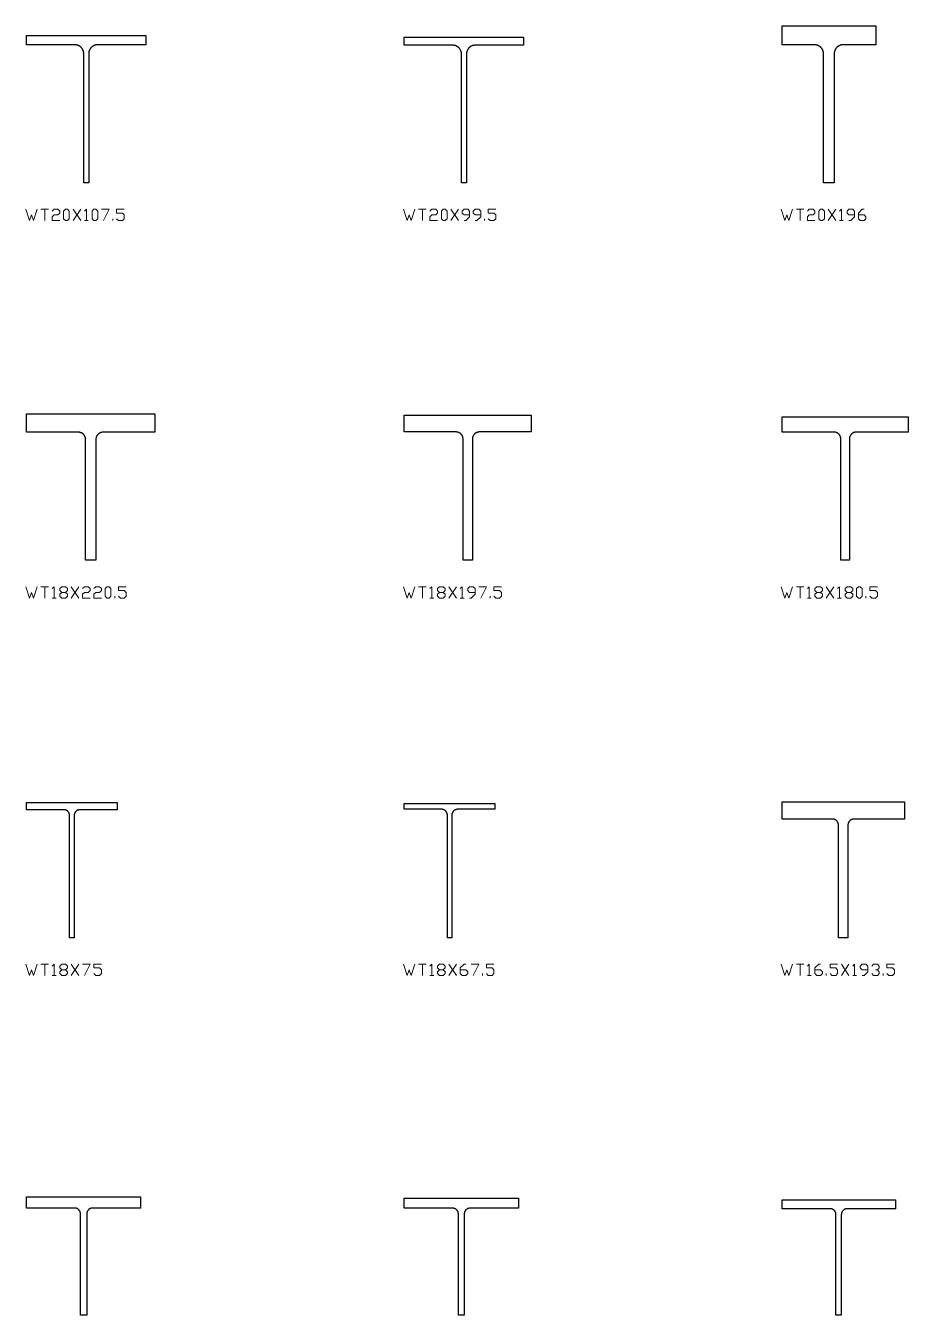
# Model space of a CAD drawing. Header units: inches. Extents: x 0 to 967, y -705 to 22.
# Drawn here: x 849.9 to 966.7, y -150 to 20.8 of the extents above; entities that cross this region are included whole.
import ezdxf

# ---------------------------------------------------------------- set-up
doc = ezdxf.new("R2010")
doc.units = ezdxf.units.IN
doc.header["$MEASUREMENT"] = 0
doc.layers.add('AISC_STEEL', color=7, linetype='Continuous')

msp = doc.modelspace()

# ---------------------------------------------------------------- linework, layer by layer
at = {"color": 3, "lineweight": 0}
for p, q in [((851.91, -3.5), (852.91, -3.5)), ((852.41, -3.5), (852.41, -5.01)), ((856.16, -5.01), (857.17, -3.5)), ((856.16, -3.5), (857.17, -5.01)), ((857.67, -5.01), (858.17, -5.01)), ((861.42, -5.01), (861.42, -4.76)), ((901.9, -3.5), (902.9, -3.5)), ((902.4, -3.5), (902.4, -5.01)), ((906.16, -5.01), (907.16, -3.5)), ((906.16, -3.5), (907.16, -5.01)), ((910.62, -5.01), (910.62, -4.76)), ((951.9, -3.5), (952.9, -3.5)), ((952.4, -3.5), (952.4, -5.01)), ((956.1, -5.01), (957.11, -3.5)), ((956.1, -3.5), (957.11, -5.01)), ((957.61, -5.01), (958.11, -5.01)), ((851.91, -53.5), (852.91, -53.5)), ((852.41, -53.5), (852.41, -55)), ((854.66, -54.25), (855.16, -54.25)), ((855.91, -55), (856.91, -53.5)), ((855.91, -53.5), (856.91, -55)), ((901.9, -53.5), (902.9, -53.5)), ((902.4, -53.5), (902.4, -55)), ((904.66, -54.25), (905.16, -54.25)), ((905.91, -55), (906.91, -53.5)), ((905.91, -53.5), (906.91, -55)), ((951.9, -53.5), (952.9, -53.5)), ((952.4, -53.5), (952.4, -55)), ((954.6, -54.25), (955.1, -54.25)), ((955.85, -55), (956.86, -53.5)), ((955.85, -53.5), (956.86, -55)), ((958.61, -54.25), (959.11, -54.25)), ((853.41, -55), (853.91, -55)), ((861.67, -55), (861.67, -54.75)), ((903.4, -55), (903.9, -55)), ((907.41, -55), (907.91, -55)), ((911.37, -55), (911.37, -54.75)), ((953.35, -55), (953.85, -55)), ((957.36, -55), (957.86, -55)), ((961.11, -55), (961.11, -54.75)), ((851.91, -103.49), (852.91, -103.49)), ((852.41, -103.49), (852.41, -105)), ((855.91, -105), (856.91, -103.49)), ((855.91, -103.49), (856.91, -105)), ((901.9, -103.49), (902.9, -103.49)), ((902.4, -103.49), (902.4, -105)), ((905.91, -105), (906.91, -103.49)), ((905.91, -103.49), (906.91, -105)), ((951.9, -103.49), (952.9, -103.49)), ((952.4, -103.49), (952.4, -105)), ((957.86, -105), (958.86, -103.49)), ((957.86, -103.49), (958.86, -105)), ((853.41, -105), (853.91, -105)), ((854.66, -104.25), (855.16, -104.25)), ((903.4, -105), (903.9, -105)), ((904.66, -104.25), (905.16, -104.25)), ((910.37, -105), (910.37, -104.75)), ((953.35, -105), (953.85, -105)), ((955.85, -105), (955.85, -104.75)), ((959.36, -105), (959.86, -105)), ((963.37, -105), (963.37, -104.75))]:
    msp.add_line(p, q, dxfattribs=at)
for points in [[(849.9, -3.5), (850.4, -5.01), (850.65, -4.25), (850.9, -5.01), (851.4, -3.5)], [(853.41, -3.75), (853.66, -3.5), (854.16, -3.5), (854.41, -3.75), (854.41, -4), (854.16, -4.25), (853.66, -4.25), (853.41, -4.51), (853.41, -5.01), (854.41, -5.01)], [(857.67, -3.75), (857.92, -3.5), (857.92, -5.01)], [(859.92, -3.5), (860.92, -3.5), (860.17, -5.01)], [(861.92, -4.76), (862.18, -5.01), (862.68, -5.01), (862.93, -4.76), (862.93, -4.25), (862.68, -4), (861.92, -4), (861.92, -3.5), (862.93, -3.5)], [(899.9, -3.5), (900.4, -5.01), (900.65, -4.25), (900.9, -5.01), (901.4, -3.5)], [(903.4, -3.75), (903.65, -3.5), (904.16, -3.5), (904.41, -3.75), (904.41, -4), (904.16, -4.25), (903.65, -4.25), (903.4, -4.51), (903.4, -5.01), (904.41, -5.01)], [(907.91, -5.01), (908.16, -5.01), (908.61, -4.51), (908.61, -3.75), (908.41, -3.5), (907.91, -3.5), (907.66, -3.75), (907.66, -4), (907.91, -4.25), (908.61, -4.25)], [(909.37, -5.01), (909.62, -5.01), (910.12, -4.51), (910.12, -3.75), (909.87, -3.5), (909.37, -3.5), (909.11, -3.75), (909.11, -4), (909.37, -4.25), (910.12, -4.25)], [(911.12, -4.76), (911.37, -5.01), (911.87, -5.01), (912.12, -4.76), (912.12, -4.25), (911.87, -4), (911.12, -4), (911.12, -3.5), (912.12, -3.5)], [(949.89, -3.5), (950.39, -5.01), (950.64, -4.25), (950.89, -5.01), (951.4, -3.5)], [(953.35, -3.75), (953.6, -3.5), (954.1, -3.5), (954.35, -3.75), (954.35, -4), (954.1, -4.25), (953.6, -4.25), (953.35, -4.51), (953.35, -5.01), (954.35, -5.01)], [(957.61, -3.75), (957.86, -3.5), (957.86, -5.01)], [(958.86, -5.01), (959.11, -5.01), (959.61, -4.51), (959.61, -3.75), (959.36, -3.5), (958.86, -3.5), (958.61, -3.75), (958.61, -4), (958.86, -4.25), (959.61, -4.25)], [(960.11, -4.25), (960.86, -4.25), (961.11, -4.51), (961.11, -4.76), (960.86, -5.01), (960.36, -5.01), (960.11, -4.76), (960.11, -4), (960.61, -3.5), (960.86, -3.5)], [(849.9, -53.5), (850.4, -55), (850.65, -54.25), (850.9, -55), (851.4, -53.5)], [(853.41, -53.75), (853.66, -53.5), (853.66, -55)], [(857.42, -53.75), (857.67, -53.5), (858.17, -53.5), (858.42, -53.75), (858.42, -54), (858.17, -54.25), (857.67, -54.25), (857.42, -54.5), (857.42, -55), (858.42, -55)], [(858.92, -53.75), (859.17, -53.5), (859.67, -53.5), (859.92, -53.75), (859.92, -54), (859.67, -54.25), (859.17, -54.25), (858.92, -54.5), (858.92, -55), (859.92, -55)], [(862.18, -54.75), (862.43, -55), (862.93, -55), (863.18, -54.75), (863.18, -54.25), (862.93, -54), (862.18, -54), (862.18, -53.5), (863.18, -53.5)], [(899.9, -53.5), (900.4, -55), (900.65, -54.25), (900.9, -55), (901.4, -53.5)], [(903.4, -53.75), (903.65, -53.5), (903.65, -55)], [(907.41, -53.75), (907.66, -53.5), (907.66, -55)], [(908.61, -55), (908.86, -55), (909.37, -54.5), (909.37, -53.75), (909.11, -53.5), (908.61, -53.5), (908.41, -53.75), (908.41, -54), (908.61, -54.25), (909.37, -54.25)], [(909.87, -53.5), (910.87, -53.5), (910.12, -55)], [(911.87, -54.75), (912.12, -55), (912.62, -55), (912.87, -54.75), (912.87, -54.25), (912.62, -54), (911.87, -54), (911.87, -53.5), (912.87, -53.5)], [(949.89, -53.5), (950.39, -55), (950.64, -54.25), (950.89, -55), (951.4, -53.5)], [(953.35, -53.75), (953.6, -53.5), (953.6, -55)], [(957.36, -53.75), (957.61, -53.5), (957.61, -55)], [(961.62, -54.75), (961.87, -55), (962.37, -55), (962.62, -54.75), (962.62, -54.25), (962.37, -54), (961.62, -54), (961.62, -53.5), (962.62, -53.5)], [(849.9, -103.49), (850.4, -105), (850.65, -104.25), (850.9, -105), (851.4, -103.49)], [(853.41, -103.75), (853.66, -103.49), (853.66, -105)], [(857.42, -103.49), (858.42, -103.49), (857.67, -105)], [(858.92, -104.75), (859.17, -105), (859.67, -105), (859.92, -104.75), (859.92, -104.25), (859.67, -104), (858.92, -104), (858.92, -103.49), (859.92, -103.49)], [(899.9, -103.49), (900.4, -105), (900.65, -104.25), (900.9, -105), (901.4, -103.49)], [(903.4, -103.75), (903.65, -103.49), (903.65, -105)], [(907.41, -104.25), (908.16, -104.25), (908.41, -104.5), (908.41, -104.75), (908.16, -105), (907.66, -105), (907.41, -104.75), (907.41, -104), (907.91, -103.49), (908.16, -103.49)], [(908.86, -103.49), (909.87, -103.49), (909.11, -105)], [(910.87, -104.75), (911.12, -105), (911.62, -105), (911.87, -104.75), (911.87, -104.25), (911.62, -104), (910.87, -104), (910.87, -103.49), (911.87, -103.49)], [(949.89, -103.49), (950.39, -105), (950.64, -104.25), (950.89, -105), (951.4, -103.49)], [(953.35, -103.75), (953.6, -103.49), (953.6, -105)], [(954.35, -104.25), (955.1, -104.25), (955.35, -104.5), (955.35, -104.75), (955.1, -105), (954.6, -105), (954.35, -104.75), (954.35, -104), (954.85, -103.49), (955.1, -103.49)], [(956.36, -104.75), (956.61, -105), (957.11, -105), (957.36, -104.75), (957.36, -104.25), (957.11, -104), (956.36, -104), (956.36, -103.49), (957.36, -103.49)], [(959.36, -103.75), (959.61, -103.49), (959.61, -105)], [(960.61, -105), (960.86, -105), (961.36, -104.5), (961.36, -103.75), (961.11, -103.49), (960.61, -103.49), (960.36, -103.75), (960.36, -104), (960.61, -104.25), (961.36, -104.25)], [(961.87, -103.75), (962.12, -103.49), (962.62, -103.49), (962.87, -103.75), (962.87, -104), (962.62, -104.25)], [(963.87, -104.75), (964.12, -105), (964.62, -105), (964.87, -104.75), (964.87, -104.25), (964.62, -104), (963.87, -104), (963.87, -103.49), (964.87, -103.49)], [(962.37, -104.25), (962.62, -104.25), (962.87, -104.5), (962.87, -104.75), (962.62, -105), (962.12, -105), (961.87, -104.75)]]:
    msp.add_lwpolyline(points, dxfattribs=at)
for points in [[(855.16, -5.01), (855.16, -5.01), (855.41, -5.01), (855.66, -4.76), (855.66, -3.75), (855.41, -3.5), (855.16, -3.5), (854.91, -3.75), (854.91, -4.76)], [(858.92, -5.01), (858.92, -5.01), (859.17, -5.01), (859.42, -4.76), (859.42, -3.75), (859.17, -3.5), (858.92, -3.5), (858.67, -3.75), (858.67, -4.76)], [(905.16, -5.01), (905.16, -5.01), (905.41, -5.01), (905.66, -4.76), (905.66, -3.75), (905.41, -3.5), (905.16, -3.5), (904.91, -3.75), (904.91, -4.76)], [(955.1, -5.01), (955.1, -5.01), (955.35, -5.01), (955.6, -4.76), (955.6, -3.75), (955.35, -3.5), (955.1, -3.5), (954.85, -3.75), (954.85, -4.76)], [(855.16, -54.25), (855.41, -54.5), (855.41, -54.75), (855.16, -55), (854.66, -55), (854.41, -54.75), (854.41, -54.5), (854.66, -54.25), (854.41, -54), (854.41, -53.75), (854.66, -53.5), (855.16, -53.5), (855.41, -53.75), (855.41, -54)], [(860.67, -55), (860.67, -55), (860.92, -55), (861.17, -54.75), (861.17, -53.75), (860.92, -53.5), (860.67, -53.5), (860.42, -53.75), (860.42, -54.75)], [(905.16, -54.25), (905.41, -54.5), (905.41, -54.75), (905.16, -55), (904.66, -55), (904.41, -54.75), (904.41, -54.5), (904.66, -54.25), (904.41, -54), (904.41, -53.75), (904.66, -53.5), (905.16, -53.5), (905.41, -53.75), (905.41, -54)], [(955.1, -54.25), (955.35, -54.5), (955.35, -54.75), (955.1, -55), (954.6, -55), (954.35, -54.75), (954.35, -54.5), (954.6, -54.25), (954.35, -54), (954.35, -53.75), (954.6, -53.5), (955.1, -53.5), (955.35, -53.75), (955.35, -54)], [(959.11, -54.25), (959.36, -54.5), (959.36, -54.75), (959.11, -55), (958.61, -55), (958.36, -54.75), (958.36, -54.5), (958.61, -54.25), (958.36, -54), (958.36, -53.75), (958.61, -53.5), (959.11, -53.5), (959.36, -53.75), (959.36, -54)], [(960.11, -55), (960.11, -55), (960.36, -55), (960.61, -54.75), (960.61, -53.75), (960.36, -53.5), (960.11, -53.5), (959.86, -53.75), (959.86, -54.75)], [(855.16, -104.25), (855.41, -104.5), (855.41, -104.75), (855.16, -105), (854.66, -105), (854.41, -104.75), (854.41, -104.5), (854.66, -104.25), (854.41, -104), (854.41, -103.75), (854.66, -103.49), (855.16, -103.49), (855.41, -103.75), (855.41, -104)], [(905.16, -104.25), (905.41, -104.5), (905.41, -104.75), (905.16, -105), (904.66, -105), (904.41, -104.75), (904.41, -104.5), (904.66, -104.25), (904.41, -104), (904.41, -103.75), (904.66, -103.49), (905.16, -103.49), (905.41, -103.75), (905.41, -104)]]:
    msp.add_lwpolyline(points, close=True, dxfattribs=at)
at = {"layer": 'AISC_STEEL'}
for points in [[(962.4, 20.8), (962.4, 18.28), (958.09, 18.28), (958.06, 18.28), (958.03, 18.28), (958, 18.28), (957.97, 18.27), (957.94, 18.27), (957.91, 18.27), (957.88, 18.26), (957.85, 18.26), (957.82, 18.25), (957.79, 18.24), (957.77, 18.23), (957.74, 18.23), (957.71, 18.22), (957.68, 18.21), (957.65, 18.2), (957.62, 18.18), (957.6, 18.17), (957.57, 18.16), (957.54, 18.15), (957.52, 18.13), (957.49, 18.12), (957.47, 18.1), (957.44, 18.09), (957.42, 18.07), (957.39, 18.05), (957.37, 18.03), (957.34, 18.01), (957.32, 18), (957.3, 17.98), (957.28, 17.96), (957.26, 17.93), (957.23, 17.91), (957.21, 17.89), (957.19, 17.87), (957.18, 17.85), (957.16, 17.82), (957.14, 17.8), (957.12, 17.77), (957.1, 17.75), (957.09, 17.72), (957.07, 17.7), (957.06, 17.67), (957.04, 17.65), (957.03, 17.62), (957.02, 17.59), (957.01, 17.57), (956.99, 17.54), (956.98, 17.51), (956.97, 17.48), (956.96, 17.45), (956.96, 17.42), (956.95, 17.4), (956.94, 17.37), (956.93, 17.34), (956.93, 17.31), (956.92, 17.28), (956.92, 17.25), (956.92, 17.22), (956.91, 17.19), (956.91, 17.16), (956.91, 17.13), (956.91, 17.1), (956.91, 0), (956.2, 0), (955.49, 0), (955.49, 17.1), (955.49, 17.13), (955.49, 17.16), (955.49, 17.19), (955.48, 17.22), (955.48, 17.25), (955.48, 17.28), (955.47, 17.31), (955.47, 17.34), (955.46, 17.37), (955.45, 17.4), (955.44, 17.42), (955.44, 17.45), (955.43, 17.48), (955.42, 17.51), (955.41, 17.54), (955.39, 17.57), (955.38, 17.59), (955.37, 17.62), (955.36, 17.65), (955.34, 17.67), (955.33, 17.7), (955.31, 17.72), (955.3, 17.75), (955.28, 17.77), (955.26, 17.8), (955.24, 17.82), (955.22, 17.85), (955.21, 17.87), (955.19, 17.89), (955.17, 17.91), (955.14, 17.93), (955.12, 17.96), (955.1, 17.98), (955.08, 18), (955.06, 18.01), (955.03, 18.03), (955.01, 18.05), (954.98, 18.07), (954.96, 18.09), (954.93, 18.1), (954.91, 18.12), (954.88, 18.13), (954.86, 18.15), (954.83, 18.16), (954.8, 18.17), (954.78, 18.18), (954.75, 18.2), (954.72, 18.21), (954.69, 18.22), (954.66, 18.23), (954.63, 18.23), (954.61, 18.24), (954.58, 18.25), (954.55, 18.26), (954.52, 18.26), (954.49, 18.27), (954.46, 18.27), (954.43, 18.27), (954.4, 18.28), (954.37, 18.28), (954.34, 18.28), (954.31, 18.28), (950, 18.28), (950, 20.8), (956.2, 20.8)], [(865.8, 19.5), (865.8, 18.28), (859.4, 18.28), (859.38, 18.28), (859.35, 18.28), (859.32, 18.28), (859.29, 18.27), (859.26, 18.27), (859.23, 18.27), (859.2, 18.26), (859.17, 18.26), (859.14, 18.25), (859.11, 18.24), (859.08, 18.23), (859.05, 18.23), (859.02, 18.22), (859, 18.21), (858.97, 18.2), (858.94, 18.18), (858.91, 18.17), (858.89, 18.16), (858.86, 18.15), (858.83, 18.13), (858.81, 18.12), (858.78, 18.1), (858.76, 18.09), (858.73, 18.07), (858.71, 18.05), (858.68, 18.03), (858.66, 18.01), (858.64, 18), (858.61, 17.98), (858.59, 17.96), (858.57, 17.93), (858.55, 17.91), (858.53, 17.89), (858.51, 17.87), (858.49, 17.85), (858.47, 17.82), (858.45, 17.8), (858.44, 17.77), (858.42, 17.75), (858.4, 17.72), (858.39, 17.7), (858.37, 17.67), (858.36, 17.65), (858.35, 17.62), (858.33, 17.59), (858.32, 17.57), (858.31, 17.54), (858.3, 17.51), (858.29, 17.48), (858.28, 17.45), (858.27, 17.42), (858.26, 17.4), (858.26, 17.37), (858.25, 17.34), (858.24, 17.31), (858.24, 17.28), (858.23, 17.25), (858.23, 17.22), (858.23, 17.19), (858.23, 17.16), (858.23, 17.13), (858.23, 17.1), (858.23, 0), (857.9, 0), (857.58, 0), (857.58, 17.1), (857.57, 17.13), (857.57, 17.16), (857.57, 17.19), (857.57, 17.22), (857.57, 17.25), (857.56, 17.28), (857.56, 17.31), (857.55, 17.34), (857.54, 17.37), (857.54, 17.4), (857.53, 17.42), (857.52, 17.45), (857.51, 17.48), (857.5, 17.51), (857.49, 17.54), (857.48, 17.57), (857.47, 17.59), (857.45, 17.62), (857.44, 17.65), (857.43, 17.67), (857.41, 17.7), (857.4, 17.72), (857.38, 17.75), (857.36, 17.77), (857.35, 17.8), (857.33, 17.82), (857.31, 17.85), (857.29, 17.87), (857.27, 17.89), (857.25, 17.91), (857.23, 17.93), (857.21, 17.96), (857.19, 17.98), (857.16, 18), (857.14, 18.01), (857.12, 18.03), (857.09, 18.05), (857.07, 18.07), (857.04, 18.09), (857.02, 18.1), (856.99, 18.12), (856.97, 18.13), (856.94, 18.15), (856.91, 18.16), (856.89, 18.17), (856.86, 18.18), (856.83, 18.2), (856.8, 18.21), (856.78, 18.22), (856.75, 18.23), (856.72, 18.23), (856.69, 18.24), (856.66, 18.25), (856.63, 18.26), (856.6, 18.26), (856.57, 18.27), (856.54, 18.27), (856.51, 18.27), (856.48, 18.28), (856.45, 18.28), (856.42, 18.28), (856.39, 18.28), (850, 18.28), (850, 19.5), (857.9, 19.5)], [(915.8, 19.3), (915.8, 18.23), (909.4, 18.23), (909.38, 18.23), (909.35, 18.23), (909.32, 18.23), (909.29, 18.22), (909.26, 18.22), (909.23, 18.22), (909.2, 18.21), (909.17, 18.21), (909.14, 18.2), (909.11, 18.19), (909.08, 18.18), (909.05, 18.18), (909.02, 18.17), (909, 18.16), (908.97, 18.15), (908.94, 18.13), (908.91, 18.12), (908.89, 18.11), (908.86, 18.1), (908.83, 18.08), (908.81, 18.07), (908.78, 18.05), (908.76, 18.04), (908.73, 18.02), (908.71, 18), (908.68, 17.98), (908.66, 17.96), (908.64, 17.95), (908.61, 17.93), (908.59, 17.91), (908.57, 17.88), (908.55, 17.86), (908.53, 17.84), (908.51, 17.82), (908.49, 17.8), (908.47, 17.77), (908.45, 17.75), (908.44, 17.72), (908.42, 17.7), (908.4, 17.67), (908.39, 17.65), (908.37, 17.62), (908.36, 17.6), (908.35, 17.57), (908.33, 17.54), (908.32, 17.52), (908.31, 17.49), (908.3, 17.46), (908.29, 17.43), (908.28, 17.4), (908.27, 17.37), (908.26, 17.35), (908.26, 17.32), (908.25, 17.29), (908.24, 17.26), (908.24, 17.23), (908.23, 17.2), (908.23, 17.17), (908.23, 17.14), (908.23, 17.11), (908.23, 17.08), (908.23, 17.05), (908.23, 0), (907.9, 0), (907.58, 0), (907.58, 17.05), (907.57, 17.08), (907.57, 17.11), (907.57, 17.14), (907.57, 17.17), (907.57, 17.2), (907.56, 17.23), (907.56, 17.26), (907.55, 17.29), (907.54, 17.32), (907.54, 17.35), (907.53, 17.37), (907.52, 17.4), (907.51, 17.43), (907.5, 17.46), (907.49, 17.49), (907.48, 17.52), (907.47, 17.54), (907.45, 17.57), (907.44, 17.6), (907.43, 17.62), (907.41, 17.65), (907.4, 17.67), (907.38, 17.7), (907.36, 17.72), (907.35, 17.75), (907.33, 17.77), (907.31, 17.8), (907.29, 17.82), (907.27, 17.84), (907.25, 17.86), (907.23, 17.88), (907.21, 17.91), (907.19, 17.93), (907.16, 17.95), (907.14, 17.96), (907.12, 17.98), (907.09, 18), (907.07, 18.02), (907.04, 18.04), (907.02, 18.05), (906.99, 18.07), (906.97, 18.08), (906.94, 18.1), (906.91, 18.11), (906.89, 18.12), (906.86, 18.13), (906.83, 18.15), (906.8, 18.16), (906.78, 18.17), (906.75, 18.18), (906.72, 18.18), (906.69, 18.19), (906.66, 18.2), (906.63, 18.21), (906.6, 18.21), (906.57, 18.22), (906.54, 18.22), (906.51, 18.22), (906.48, 18.23), (906.45, 18.23), (906.42, 18.23), (906.39, 18.23), (900, 18.23), (900, 19.3), (907.9, 19.3)], [(867, -30.6), (867, -33.04), (860.13, -33.04), (860.1, -33.04), (860.07, -33.04), (860.04, -33.04), (860.01, -33.05), (859.98, -33.05), (859.95, -33.06), (859.92, -33.06), (859.89, -33.07), (859.86, -33.08), (859.84, -33.09), (859.81, -33.1), (859.78, -33.11), (859.75, -33.12), (859.73, -33.13), (859.7, -33.14), (859.67, -33.16), (859.65, -33.17), (859.62, -33.19), (859.6, -33.2), (859.57, -33.22), (859.55, -33.24), (859.52, -33.26), (859.5, -33.28), (859.48, -33.3), (859.46, -33.32), (859.44, -33.34), (859.42, -33.36), (859.4, -33.38), (859.38, -33.41), (859.36, -33.43), (859.34, -33.46), (859.33, -33.48), (859.31, -33.51), (859.3, -33.53), (859.28, -33.56), (859.27, -33.59), (859.26, -33.61), (859.25, -33.64), (859.24, -33.67), (859.23, -33.7), (859.22, -33.72), (859.21, -33.75), (859.2, -33.78), (859.2, -33.81), (859.19, -33.84), (859.19, -33.87), (859.18, -33.9), (859.18, -33.93), (859.18, -33.96), (859.18, -33.99), (859.18, -50), (858.5, -50), (857.82, -50), (857.82, -33.99), (857.82, -33.96), (857.82, -33.93), (857.82, -33.9), (857.81, -33.87), (857.81, -33.84), (857.8, -33.81), (857.8, -33.78), (857.79, -33.75), (857.78, -33.72), (857.77, -33.7), (857.76, -33.67), (857.75, -33.64), (857.74, -33.61), (857.73, -33.59), (857.72, -33.56), (857.7, -33.53), (857.69, -33.51), (857.67, -33.48), (857.66, -33.46), (857.64, -33.43), (857.62, -33.41), (857.6, -33.38), (857.58, -33.36), (857.56, -33.34), (857.54, -33.32), (857.52, -33.3), (857.5, -33.28), (857.48, -33.26), (857.45, -33.24), (857.43, -33.22), (857.4, -33.2), (857.38, -33.19), (857.35, -33.17), (857.33, -33.16), (857.3, -33.14), (857.27, -33.13), (857.25, -33.12), (857.22, -33.11), (857.19, -33.1), (857.16, -33.09), (857.13, -33.08), (857.11, -33.07), (857.08, -33.06), (857.05, -33.06), (857.02, -33.05), (856.99, -33.05), (856.96, -33.04), (856.93, -33.04), (856.9, -33.04), (856.87, -33.04), (850, -33.04), (850, -30.6), (858.5, -30.6)], [(916.8, -30.8), (916.8, -33), (909.96, -33), (909.93, -33), (909.9, -33), (909.87, -33), (909.84, -33.01), (909.81, -33.01), (909.78, -33.02), (909.75, -33.02), (909.72, -33.03), (909.69, -33.04), (909.67, -33.05), (909.64, -33.06), (909.61, -33.07), (909.58, -33.08), (909.56, -33.09), (909.53, -33.1), (909.5, -33.12), (909.48, -33.13), (909.45, -33.15), (909.43, -33.16), (909.4, -33.18), (909.38, -33.2), (909.35, -33.22), (909.33, -33.24), (909.31, -33.26), (909.29, -33.28), (909.27, -33.3), (909.25, -33.32), (909.23, -33.34), (909.21, -33.37), (909.19, -33.39), (909.17, -33.42), (909.16, -33.44), (909.14, -33.47), (909.13, -33.49), (909.11, -33.52), (909.1, -33.55), (909.09, -33.57), (909.08, -33.6), (909.07, -33.63), (909.06, -33.66), (909.05, -33.68), (909.04, -33.71), (909.03, -33.74), (909.03, -33.77), (909.02, -33.8), (909.02, -33.83), (909.01, -33.86), (909.01, -33.89), (909.01, -33.92), (909.01, -33.95), (909.01, -50), (908.4, -50), (907.79, -50), (907.79, -33.95), (907.79, -33.92), (907.79, -33.89), (907.79, -33.86), (907.78, -33.83), (907.78, -33.8), (907.77, -33.77), (907.77, -33.74), (907.76, -33.71), (907.75, -33.68), (907.74, -33.66), (907.73, -33.63), (907.72, -33.6), (907.71, -33.57), (907.7, -33.55), (907.69, -33.52), (907.67, -33.49), (907.66, -33.47), (907.64, -33.44), (907.63, -33.42), (907.61, -33.39), (907.59, -33.37), (907.57, -33.34), (907.55, -33.32), (907.53, -33.3), (907.51, -33.28), (907.49, -33.26), (907.47, -33.24), (907.45, -33.22), (907.42, -33.2), (907.4, -33.18), (907.37, -33.16), (907.35, -33.15), (907.32, -33.13), (907.3, -33.12), (907.27, -33.1), (907.24, -33.09), (907.22, -33.08), (907.19, -33.07), (907.16, -33.06), (907.13, -33.05), (907.11, -33.04), (907.08, -33.03), (907.05, -33.02), (907.02, -33.02), (906.99, -33.01), (906.96, -33.01), (906.93, -33), (906.9, -33), (906.87, -33), (906.84, -33), (900, -33), (900, -30.8), (908.4, -30.8)], [(966.7, -31), (966.7, -33.01), (959.86, -33.01), (959.83, -33.01), (959.8, -33.01), (959.77, -33.01), (959.74, -33.02), (959.71, -33.02), (959.68, -33.03), (959.65, -33.03), (959.62, -33.04), (959.59, -33.05), (959.57, -33.06), (959.54, -33.07), (959.51, -33.08), (959.48, -33.09), (959.46, -33.1), (959.43, -33.11), (959.4, -33.13), (959.38, -33.14), (959.35, -33.16), (959.33, -33.17), (959.3, -33.19), (959.28, -33.21), (959.25, -33.23), (959.23, -33.25), (959.21, -33.27), (959.19, -33.29), (959.17, -33.31), (959.15, -33.33), (959.13, -33.35), (959.11, -33.38), (959.09, -33.4), (959.07, -33.43), (959.06, -33.45), (959.04, -33.48), (959.03, -33.5), (959.01, -33.53), (959, -33.56), (958.99, -33.58), (958.98, -33.61), (958.97, -33.64), (958.96, -33.67), (958.95, -33.69), (958.94, -33.72), (958.93, -33.75), (958.93, -33.78), (958.92, -33.81), (958.92, -33.84), (958.91, -33.87), (958.91, -33.9), (958.91, -33.93), (958.91, -33.96), (958.91, -50), (958.35, -50), (957.79, -50), (957.79, -33.96), (957.79, -33.93), (957.79, -33.9), (957.79, -33.87), (957.78, -33.84), (957.78, -33.81), (957.77, -33.78), (957.77, -33.75), (957.76, -33.72), (957.75, -33.69), (957.74, -33.67), (957.73, -33.64), (957.72, -33.61), (957.71, -33.58), (957.7, -33.56), (957.69, -33.53), (957.67, -33.5), (957.66, -33.48), (957.64, -33.45), (957.63, -33.43), (957.61, -33.4), (957.59, -33.38), (957.57, -33.35), (957.55, -33.33), (957.53, -33.31), (957.51, -33.29), (957.49, -33.27), (957.47, -33.25), (957.45, -33.23), (957.42, -33.21), (957.4, -33.19), (957.37, -33.17), (957.35, -33.16), (957.32, -33.14), (957.3, -33.13), (957.27, -33.11), (957.24, -33.1), (957.22, -33.09), (957.19, -33.08), (957.16, -33.07), (957.13, -33.06), (957.11, -33.05), (957.08, -33.04), (957.05, -33.03), (957.02, -33.03), (956.99, -33.02), (956.96, -33.02), (956.93, -33.01), (956.9, -33.01), (956.87, -33.01), (956.84, -33.01), (950, -33.01), (950, -31), (958.35, -31)], [(862, -82.1), (862, -83.04), (857.06, -83.04), (857.03, -83.04), (857, -83.04), (856.97, -83.05), (856.95, -83.05), (856.92, -83.05), (856.89, -83.06), (856.86, -83.07), (856.83, -83.08), (856.8, -83.09), (856.78, -83.1), (856.75, -83.11), (856.72, -83.12), (856.7, -83.14), (856.67, -83.15), (856.65, -83.17), (856.62, -83.18), (856.6, -83.2), (856.58, -83.22), (856.55, -83.24), (856.53, -83.26), (856.51, -83.28), (856.49, -83.3), (856.47, -83.33), (856.46, -83.35), (856.44, -83.37), (856.42, -83.4), (856.41, -83.42), (856.39, -83.45), (856.38, -83.48), (856.37, -83.5), (856.36, -83.53), (856.35, -83.56), (856.34, -83.59), (856.33, -83.61), (856.33, -83.64), (856.32, -83.67), (856.32, -83.7), (856.31, -83.73), (856.31, -83.76), (856.31, -83.79), (856.31, -100), (856, -100), (855.69, -100), (855.69, -83.79), (855.69, -83.76), (855.69, -83.73), (855.68, -83.7), (855.68, -83.67), (855.67, -83.64), (855.67, -83.61), (855.66, -83.59), (855.65, -83.56), (855.64, -83.53), (855.63, -83.5), (855.62, -83.48), (855.61, -83.45), (855.59, -83.42), (855.58, -83.4), (855.56, -83.37), (855.54, -83.35), (855.53, -83.33), (855.51, -83.3), (855.49, -83.28), (855.47, -83.26), (855.45, -83.24), (855.42, -83.22), (855.4, -83.2), (855.38, -83.18), (855.35, -83.17), (855.33, -83.15), (855.3, -83.14), (855.28, -83.12), (855.25, -83.11), (855.22, -83.1), (855.2, -83.09), (855.17, -83.08), (855.14, -83.07), (855.11, -83.06), (855.08, -83.05), (855.05, -83.05), (855.03, -83.05), (855, -83.04), (854.97, -83.04), (854.94, -83.04), (850, -83.04), (850, -82.1), (856, -82.1)], [(912, -82.2), (912, -82.99), (907.05, -82.99), (907.02, -82.99), (906.99, -82.99), (906.96, -83), (906.93, -83), (906.9, -83), (906.87, -83.01), (906.85, -83.02), (906.82, -83.03), (906.79, -83.04), (906.76, -83.05), (906.74, -83.06), (906.71, -83.07), (906.68, -83.09), (906.66, -83.1), (906.63, -83.12), (906.61, -83.13), (906.59, -83.15), (906.56, -83.17), (906.54, -83.19), (906.52, -83.21), (906.5, -83.23), (906.48, -83.25), (906.46, -83.28), (906.44, -83.3), (906.43, -83.32), (906.41, -83.35), (906.4, -83.37), (906.38, -83.4), (906.37, -83.43), (906.36, -83.45), (906.35, -83.48), (906.34, -83.51), (906.33, -83.54), (906.32, -83.56), (906.31, -83.59), (906.31, -83.62), (906.31, -83.65), (906.3, -83.68), (906.3, -83.71), (906.3, -83.74), (906.3, -100), (906, -100), (905.7, -100), (905.7, -83.74), (905.7, -83.71), (905.7, -83.68), (905.69, -83.65), (905.69, -83.62), (905.69, -83.59), (905.68, -83.56), (905.67, -83.54), (905.66, -83.51), (905.65, -83.48), (905.64, -83.45), (905.63, -83.43), (905.62, -83.4), (905.6, -83.37), (905.59, -83.35), (905.57, -83.32), (905.56, -83.3), (905.54, -83.28), (905.52, -83.25), (905.5, -83.23), (905.48, -83.21), (905.46, -83.19), (905.44, -83.17), (905.41, -83.15), (905.39, -83.13), (905.37, -83.12), (905.34, -83.1), (905.32, -83.09), (905.29, -83.07), (905.26, -83.06), (905.24, -83.05), (905.21, -83.04), (905.18, -83.03), (905.15, -83.02), (905.13, -83.01), (905.1, -83), (905.07, -83), (905.04, -83), (905.01, -82.99), (904.98, -82.99), (904.95, -82.99), (900, -82.99), (900, -82.2), (906, -82.2)], [(966.2, -82), (966.2, -84.28), (959.52, -84.28), (959.49, -84.28), (959.46, -84.28), (959.43, -84.28), (959.4, -84.29), (959.37, -84.29), (959.34, -84.3), (959.32, -84.31), (959.29, -84.32), (959.26, -84.32), (959.23, -84.33), (959.2, -84.35), (959.18, -84.36), (959.15, -84.37), (959.12, -84.39), (959.1, -84.4), (959.07, -84.42), (959.05, -84.43), (959.03, -84.45), (959, -84.47), (958.98, -84.49), (958.96, -84.51), (958.94, -84.53), (958.92, -84.55), (958.9, -84.58), (958.88, -84.6), (958.87, -84.62), (958.85, -84.65), (958.84, -84.67), (958.82, -84.7), (958.81, -84.73), (958.8, -84.75), (958.78, -84.78), (958.77, -84.81), (958.77, -84.84), (958.76, -84.87), (958.75, -84.89), (958.74, -84.92), (958.74, -84.95), (958.73, -84.98), (958.73, -85.01), (958.73, -85.04), (958.73, -85.07), (958.73, -100), (958.1, -100), (957.47, -100), (957.47, -85.07), (957.47, -85.04), (957.47, -85.01), (957.47, -84.98), (957.46, -84.95), (957.46, -84.92), (957.45, -84.89), (957.44, -84.87), (957.43, -84.84), (957.43, -84.81), (957.42, -84.78), (957.4, -84.75), (957.39, -84.73), (957.38, -84.7), (957.36, -84.67), (957.35, -84.65), (957.33, -84.62), (957.32, -84.6), (957.3, -84.58), (957.28, -84.55), (957.26, -84.53), (957.24, -84.51), (957.22, -84.49), (957.2, -84.47), (957.17, -84.45), (957.15, -84.43), (957.13, -84.42), (957.1, -84.4), (957.08, -84.39), (957.05, -84.37), (957.02, -84.36), (957, -84.35), (956.97, -84.33), (956.94, -84.32), (956.91, -84.32), (956.88, -84.31), (956.86, -84.3), (956.83, -84.29), (956.8, -84.29), (956.77, -84.28), (956.74, -84.28), (956.71, -84.28), (956.68, -84.28), (950, -84.28), (950, -82), (958.1, -82)], [(865.1, -134.3), (865.1, -135.8), (858.75, -135.8), (858.73, -135.8), (858.7, -135.8), (858.67, -135.8), (858.64, -135.81), (858.61, -135.81), (858.58, -135.82), (858.55, -135.83), (858.52, -135.84), (858.49, -135.84), (858.47, -135.85), (858.44, -135.87), (858.41, -135.88), (858.39, -135.89), (858.36, -135.91), (858.33, -135.92), (858.31, -135.94), (858.29, -135.95), (858.26, -135.97), (858.24, -135.99), (858.22, -136.01), (858.2, -136.03), (858.18, -136.05), (858.16, -136.07), (858.14, -136.1), (858.12, -136.12), (858.1, -136.14), (858.09, -136.17), (858.07, -136.19), (858.06, -136.22), (858.04, -136.25), (858.03, -136.27), (858.02, -136.3), (858.01, -136.33), (858, -136.36), (857.99, -136.39), (857.98, -136.41), (857.98, -136.44), (857.97, -136.47), (857.97, -136.5), (857.97, -136.53), (857.97, -136.56), (857.97, -136.59), (857.97, -150), (857.55, -150), (857.13, -150), (857.13, -136.59), (857.13, -136.56), (857.13, -136.53), (857.13, -136.5), (857.13, -136.47), (857.12, -136.44), (857.12, -136.41), (857.11, -136.39), (857.1, -136.36), (857.09, -136.33), (857.08, -136.3), (857.07, -136.27), (857.06, -136.25), (857.04, -136.22), (857.03, -136.19), (857.01, -136.17), (857, -136.14), (856.98, -136.12), (856.96, -136.1), (856.94, -136.07), (856.92, -136.05), (856.9, -136.03), (856.88, -136.01), (856.86, -135.99), (856.84, -135.97), (856.81, -135.95), (856.79, -135.94), (856.77, -135.92), (856.74, -135.91), (856.71, -135.89), (856.69, -135.88), (856.66, -135.87), (856.63, -135.85), (856.61, -135.84), (856.58, -135.84), (856.55, -135.83), (856.52, -135.82), (856.49, -135.81), (856.46, -135.81), (856.43, -135.8), (856.4, -135.8), (856.37, -135.8), (856.35, -135.8), (850, -135.8), (850, -134.3), (857.55, -134.3)], [(915.1, -134.5), (915.1, -135.82), (908.72, -135.82), (908.69, -135.82), (908.66, -135.82), (908.63, -135.83), (908.6, -135.83), (908.57, -135.83), (908.54, -135.84), (908.51, -135.85), (908.48, -135.86), (908.45, -135.87), (908.43, -135.88), (908.4, -135.89), (908.37, -135.9), (908.34, -135.91), (908.32, -135.93), (908.29, -135.95), (908.27, -135.96), (908.24, -135.98), (908.22, -136), (908.2, -136.02), (908.18, -136.04), (908.16, -136.06), (908.14, -136.08), (908.12, -136.1), (908.1, -136.13), (908.08, -136.15), (908.06, -136.18), (908.05, -136.2), (908.03, -136.23), (908.02, -136.25), (908.01, -136.28), (907.99, -136.31), (907.98, -136.34), (907.97, -136.36), (907.97, -136.39), (907.96, -136.42), (907.95, -136.45), (907.95, -136.48), (907.94, -136.51), (907.94, -136.54), (907.94, -136.57), (907.94, -136.6), (907.94, -150), (907.55, -150), (907.16, -150), (907.16, -136.6), (907.16, -136.57), (907.16, -136.54), (907.16, -136.51), (907.15, -136.48), (907.15, -136.45), (907.14, -136.42), (907.13, -136.39), (907.13, -136.36), (907.12, -136.34), (907.11, -136.31), (907.09, -136.28), (907.08, -136.25), (907.07, -136.23), (907.05, -136.2), (907.04, -136.18), (907.02, -136.15), (907, -136.13), (906.98, -136.1), (906.96, -136.08), (906.94, -136.06), (906.92, -136.04), (906.9, -136.02), (906.88, -136), (906.86, -135.98), (906.83, -135.96), (906.81, -135.95), (906.78, -135.93), (906.76, -135.91), (906.73, -135.9), (906.7, -135.89), (906.67, -135.88), (906.65, -135.87), (906.62, -135.86), (906.59, -135.85), (906.56, -135.84), (906.53, -135.83), (906.5, -135.83), (906.47, -135.83), (906.44, -135.82), (906.41, -135.82), (906.38, -135.82), (900, -135.82), (900, -134.5), (907.55, -134.5)], [(965, -134.7), (965, -135.89), (958.63, -135.89), (958.61, -135.89), (958.58, -135.89), (958.55, -135.9), (958.52, -135.9), (958.49, -135.9), (958.46, -135.91), (958.43, -135.92), (958.4, -135.93), (958.37, -135.94), (958.34, -135.95), (958.32, -135.96), (958.29, -135.97), (958.26, -135.98), (958.24, -136), (958.21, -136.02), (958.19, -136.03), (958.16, -136.05), (958.14, -136.07), (958.12, -136.09), (958.09, -136.11), (958.07, -136.13), (958.05, -136.15), (958.03, -136.17), (958.01, -136.2), (958, -136.22), (957.98, -136.25), (957.96, -136.27), (957.95, -136.3), (957.94, -136.32), (957.92, -136.35), (957.91, -136.38), (957.9, -136.41), (957.89, -136.43), (957.88, -136.46), (957.88, -136.49), (957.87, -136.52), (957.86, -136.55), (957.86, -136.58), (957.86, -136.61), (957.86, -136.64), (957.85, -136.67), (957.85, -150), (957.5, -150), (957.14, -150), (957.14, -136.67), (957.14, -136.64), (957.14, -136.61), (957.14, -136.58), (957.14, -136.55), (957.13, -136.52), (957.12, -136.49), (957.12, -136.46), (957.11, -136.43), (957.1, -136.41), (957.09, -136.38), (957.08, -136.35), (957.06, -136.32), (957.05, -136.3), (957.04, -136.27), (957.02, -136.25), (957, -136.22), (956.99, -136.2), (956.97, -136.17), (956.95, -136.15), (956.93, -136.13), (956.91, -136.11), (956.88, -136.09), (956.86, -136.07), (956.84, -136.05), (956.81, -136.03), (956.79, -136.02), (956.76, -136), (956.74, -135.98), (956.71, -135.97), (956.68, -135.96), (956.66, -135.95), (956.63, -135.94), (956.6, -135.93), (956.57, -135.92), (956.54, -135.91), (956.51, -135.9), (956.48, -135.9), (956.45, -135.9), (956.42, -135.89), (956.39, -135.89), (956.37, -135.89), (950, -135.89), (950, -134.7), (957.5, -134.7)]]:
    msp.add_lwpolyline(points, close=True, dxfattribs=at)

doc.saveas('drawing.dxf')
